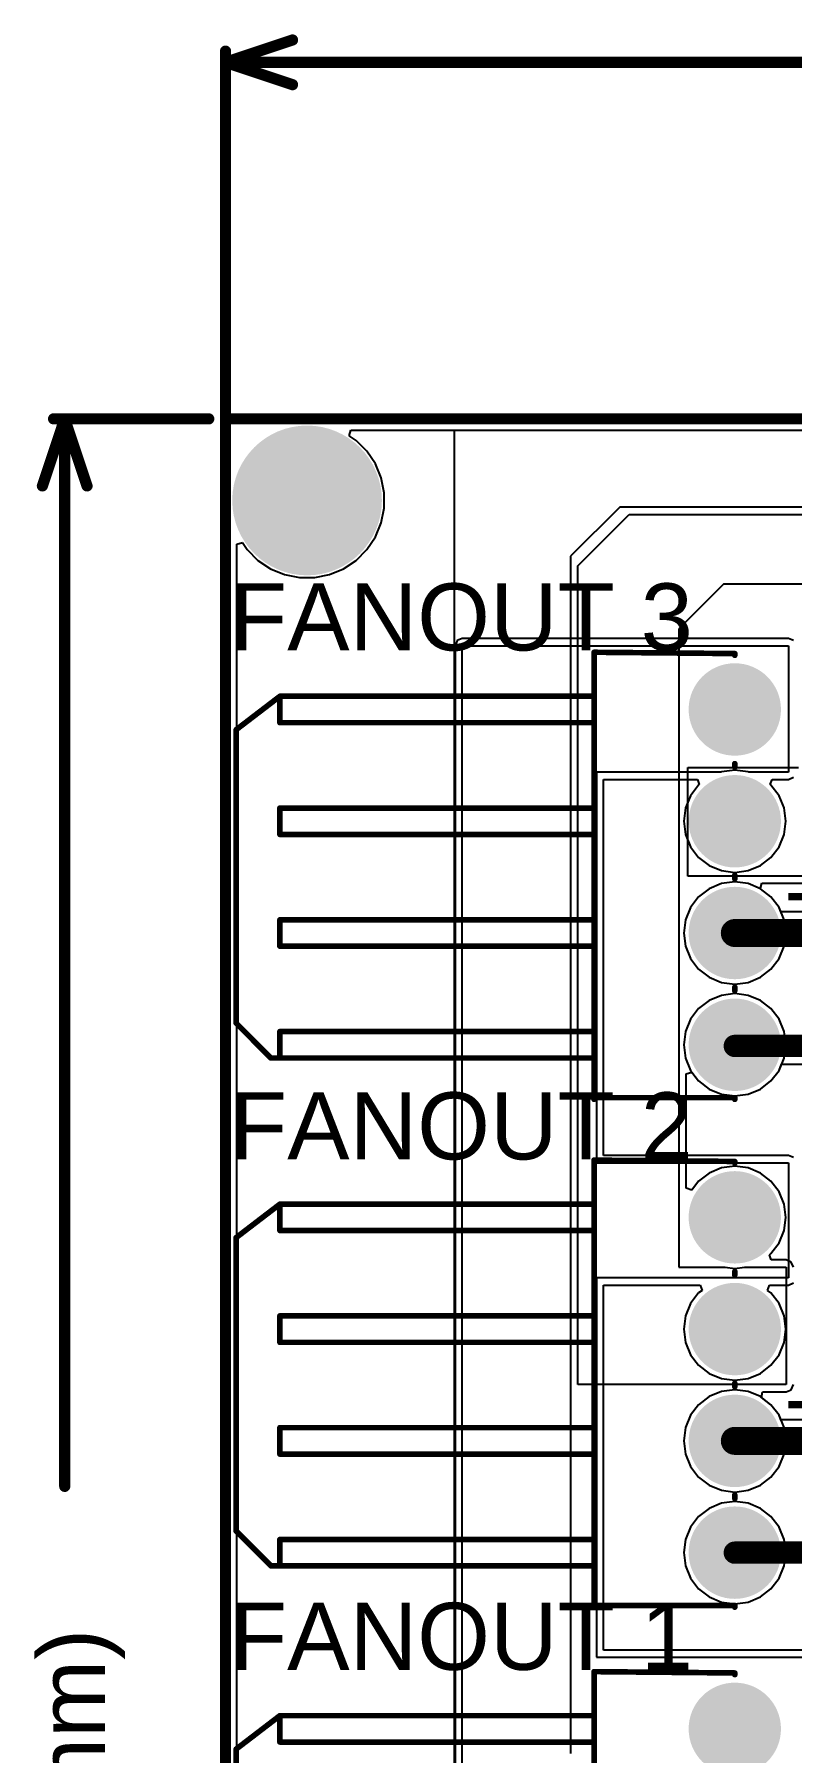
# Model space of a CAD drawing. Header units: millimetres. Extents: x -6.2 to 75.6, y -2 to 69.2.
# Drawn here: x -6.2 to 11.02, y 30.07 to 69.11 of the extents above; entities that cross this region are included whole.
import ezdxf

# ---------------------------------------------------------------- set-up
doc = ezdxf.new("R2010")
doc.units = ezdxf.units.MM
for name, color, linetype in [('BottomLayer', 5, 'Continuous'), ('BottomSolder', 6, 'Continuous'), ('Mechanical1', 6, 'Continuous'), ('Mechanical2', 216, 'Continuous'), ('MultiLayer', 9, 'Continuous'), ('PadHoleLayer', 156, 'Continuous'), ('TopLayer', 1, 'Continuous'), ('TopOverlay', 2, 'Continuous'), ('TopSolder', 216, 'Continuous')]:
    doc.layers.add(name, color=color, linetype=linetype)
doc.styles.add('Arial', font='', dxfattribs={"height": 0.2})
doc.styles.get('Arial').set_extended_font_data('Arial')

# ---------------------------------------------------------------- blocks, each defined once
blk = doc.blocks.new('HC_2510_4AW_31')
at = {"layer": 'BottomLayer'}
h = blk.add_hatch(color=5, dxfattribs=at)
edge = h.paths.add_edge_path()
edge.add_arc((-3.81, 0), 1, 90, 270)
edge.add_line((-3.81, -1), (-3.81, -1))
edge.add_arc((-3.81, 0), 1, 270, 450)
edge.add_line((-3.81, 1), (-3.81, 1))
h = blk.add_hatch(color=5, dxfattribs=at)
edge = h.paths.add_edge_path()
edge.add_arc((-1.27, 0), 1, 90, 270)
edge.add_line((-1.27, -1), (-1.27, -1))
edge.add_arc((-1.27, 0), 1, 270, 450)
edge.add_line((-1.27, 1), (-1.27, 1))
h = blk.add_hatch(color=5, dxfattribs=at)
edge = h.paths.add_edge_path()
edge.add_arc((1.27, 0), 1, 90, 270)
edge.add_line((1.27, -1), (1.27, -1))
edge.add_arc((1.27, 0), 1, 270, 450)
edge.add_line((1.27, 1), (1.27, 1))
h = blk.add_hatch(color=5, dxfattribs=at)
edge = h.paths.add_edge_path()
edge.add_arc((3.81, 0), 1, 90, 270)
edge.add_line((3.81, -1), (3.81, -1))
edge.add_arc((3.81, 0), 1, 270, 450)
edge.add_line((3.81, 1), (3.81, 1))
at = {"layer": 'BottomSolder'}
h = blk.add_hatch(color=6, dxfattribs=at)
edge = h.paths.add_edge_path()
edge.add_arc((-3.81, 0), 1.05, 90, 270)
edge.add_line((-3.81, -1.05), (-3.81, -1.05))
edge.add_arc((-3.81, 0), 1.05, 270, 450)
edge.add_line((-3.81, 1.05), (-3.81, 1.05))
h = blk.add_hatch(color=6, dxfattribs=at)
edge = h.paths.add_edge_path()
edge.add_arc((-1.27, 0), 1.05, 90, 270)
edge.add_line((-1.27, -1.05), (-1.27, -1.05))
edge.add_arc((-1.27, 0), 1.05, 270, 450)
edge.add_line((-1.27, 1.05), (-1.27, 1.05))
h = blk.add_hatch(color=6, dxfattribs=at)
edge = h.paths.add_edge_path()
edge.add_arc((1.27, 0), 1.05, 90, 270)
edge.add_line((1.27, -1.05), (1.27, -1.05))
edge.add_arc((1.27, 0), 1.05, 270, 450)
edge.add_line((1.27, 1.05), (1.27, 1.05))
h = blk.add_hatch(color=6, dxfattribs=at)
edge = h.paths.add_edge_path()
edge.add_arc((3.81, 0), 1.05, 90, 270)
edge.add_line((3.81, -1.05), (3.81, -1.05))
edge.add_arc((3.81, 0), 1.05, 270, 450)
edge.add_line((3.81, 1.05), (3.81, 1.05))
at = {"layer": 'MultiLayer'}
h = blk.add_hatch(color=9, dxfattribs=at)
edge = h.paths.add_edge_path()
edge.add_arc((-3.81, 0), 1, 90, 270)
edge.add_line((-3.81, -1), (-3.81, -1))
edge.add_arc((-3.81, 0), 1, 270, 450)
edge.add_line((-3.81, 1), (-3.81, 1))
h = blk.add_hatch(color=9, dxfattribs=at)
edge = h.paths.add_edge_path()
edge.add_arc((-1.27, 0), 1, 90, 270)
edge.add_line((-1.27, -1), (-1.27, -1))
edge.add_arc((-1.27, 0), 1, 270, 450)
edge.add_line((-1.27, 1), (-1.27, 1))
h = blk.add_hatch(color=9, dxfattribs=at)
edge = h.paths.add_edge_path()
edge.add_arc((1.27, 0), 1, 90, 270)
edge.add_line((1.27, -1), (1.27, -1))
edge.add_arc((1.27, 0), 1, 270, 450)
edge.add_line((1.27, 1), (1.27, 1))
h = blk.add_hatch(color=9, dxfattribs=at)
edge = h.paths.add_edge_path()
edge.add_arc((3.81, 0), 1, 90, 270)
edge.add_line((3.81, -1), (3.81, -1))
edge.add_arc((3.81, 0), 1, 270, 450)
edge.add_line((3.81, 1), (3.81, 1))
at = {"layer": 'PadHoleLayer'}
h = blk.add_hatch(color=156, dxfattribs=at)
edge = h.paths.add_edge_path()
edge.add_arc((-3.81, 0), 0.6, 0, 360)
h = blk.add_hatch(color=156, dxfattribs=at)
edge = h.paths.add_edge_path()
edge.add_arc((-1.27, 0), 0.6, 0, 360)
h = blk.add_hatch(color=156, dxfattribs=at)
edge = h.paths.add_edge_path()
edge.add_arc((1.27, 0), 0.6, 0, 360)
h = blk.add_hatch(color=156, dxfattribs=at)
edge = h.paths.add_edge_path()
edge.add_arc((3.81, 0), 0.6, 0, 360)
at = {"layer": 'TopLayer'}
h = blk.add_hatch(color=1, dxfattribs=at)
edge = h.paths.add_edge_path()
edge.add_arc((-3.81, 0), 1, 90, 270)
edge.add_line((-3.81, -1), (-3.81, -1))
edge.add_arc((-3.81, 0), 1, 270, 450)
edge.add_line((-3.81, 1), (-3.81, 1))
h = blk.add_hatch(color=1, dxfattribs=at)
edge = h.paths.add_edge_path()
edge.add_arc((-1.27, 0), 1, 90, 270)
edge.add_line((-1.27, -1), (-1.27, -1))
edge.add_arc((-1.27, 0), 1, 270, 450)
edge.add_line((-1.27, 1), (-1.27, 1))
h = blk.add_hatch(color=1, dxfattribs=at)
edge = h.paths.add_edge_path()
edge.add_arc((1.27, 0), 1, 90, 270)
edge.add_line((1.27, -1), (1.27, -1))
edge.add_arc((1.27, 0), 1, 270, 450)
edge.add_line((1.27, 1), (1.27, 1))
h = blk.add_hatch(color=1, dxfattribs=at)
edge = h.paths.add_edge_path()
edge.add_arc((3.81, 0), 1, 90, 270)
edge.add_line((3.81, -1), (3.81, -1))
edge.add_arc((3.81, 0), 1, 270, 450)
edge.add_line((3.81, 1), (3.81, 1))
at = {"layer": 'TopSolder'}
h = blk.add_hatch(color=216, dxfattribs=at)
edge = h.paths.add_edge_path()
edge.add_arc((-3.81, 0), 1.05, 90, 270)
edge.add_line((-3.81, -1.05), (-3.81, -1.05))
edge.add_arc((-3.81, 0), 1.05, 270, 450)
edge.add_line((-3.81, 1.05), (-3.81, 1.05))
h = blk.add_hatch(color=216, dxfattribs=at)
edge = h.paths.add_edge_path()
edge.add_arc((-1.27, 0), 1.05, 90, 270)
edge.add_line((-1.27, -1.05), (-1.27, -1.05))
edge.add_arc((-1.27, 0), 1.05, 270, 450)
edge.add_line((-1.27, 1.05), (-1.27, 1.05))
h = blk.add_hatch(color=216, dxfattribs=at)
edge = h.paths.add_edge_path()
edge.add_arc((1.27, 0), 1.05, 90, 270)
edge.add_line((1.27, -1.05), (1.27, -1.05))
edge.add_arc((1.27, 0), 1.05, 270, 450)
edge.add_line((1.27, 1.05), (1.27, 1.05))
h = blk.add_hatch(color=216, dxfattribs=at)
edge = h.paths.add_edge_path()
edge.add_arc((3.81, 0), 1.05, 90, 270)
edge.add_line((3.81, -1.05), (3.81, -1.05))
edge.add_arc((3.81, 0), 1.05, 270, 450)
edge.add_line((3.81, 1.05), (3.81, 1.05))
at = {"layer": 'TopOverlay', "const_width": 0.127}
for points in [[(-5.11, -3.2), (-5.08, 0)], [(-5.041, 0), (-5.08, 0)], [(-2.501, 0), (-2.579, 0)], [(0.039, 0), (-0.039, 0)], [(2.579, 0), (2.501, 0)], [(5.011, -3.2), (5.011, 0)], [(5.05, 0), (5.011, 0)], [(-5.11, -3.2), (5.05, -3.2)], [(-4.11, -10.346), (-4.11, -3.2)], [(-3.51, -10.346), (-3.51, -3.2)], [(-1.57, -10.346), (-1.57, -3.2)], [(-0.97, -10.346), (-0.97, -3.2)], [(0.97, -10.346), (0.97, -3.2)], [(1.57, -10.346), (1.57, -3.2)], [(3.51, -10.346), (3.51, -3.2)], [(4.11, -10.346), (4.11, -3.2)], [(-3.35, -11.34), (-4.11, -10.346)], [(-3.51, -10.346), (-4.11, -10.346)], [(-0.97, -10.346), (-1.57, -10.346)], [(1.57, -10.346), (0.97, -10.346)], [(3.32, -11.34), (4.11, -10.55)], [(4.11, -10.346), (3.51, -10.346)], [(4.11, -10.55), (4.11, -10.346)], [(-3.28, -11.34), (-3.35, -11.34)], [(3.32, -11.34), (-3.28, -11.34)]]:
    blk.add_lwpolyline(points, dxfattribs=at)
at = {"layer": 'TopOverlay', "const_width": 0.0635}
for points in [[(-5.112, 0, 1), (-5.048, 0, 1)], [(-5.112, 0, 1), (-5.048, 0, 1)], [(-5.073, 0, 1), (-5.009, 0, 1)], [(-2.611, 0, 1), (-2.547, 0, 1)], [(-2.533, 0, 1), (-2.469, 0, 1)], [(-0.071, 0, 1), (-0.007, 0, 1)], [(0.007, 0, 1), (0.071, 0, 1)], [(2.469, 0, 1), (2.533, 0, 1)], [(2.547, 0, 1), (2.611, 0, 1)], [(4.979, 0, 1), (5.043, 0, 1)], [(4.979, 0, 1), (5.043, 0, 1)], [(5.018, 0, 1), (5.082, 0, 1)], [(-5.142, -3.2, 1), (-5.078, -3.2, 1)], [(-5.142, -3.2, 1), (-5.078, -3.2, 1)], [(-4.142, -3.2, 1), (-4.078, -3.2, 1)], [(-3.542, -3.2, 1), (-3.478, -3.2, 1)], [(-1.602, -3.2, 1), (-1.538, -3.2, 1)], [(-1.002, -3.2, 1), (-0.938, -3.2, 1)], [(0.938, -3.2, 1), (1.002, -3.2, 1)], [(1.538, -3.2, 1), (1.602, -3.2, 1)], [(3.478, -3.2, 1), (3.542, -3.2, 1)], [(4.078, -3.2, 1), (4.142, -3.2, 1)], [(4.979, -3.2, 1), (5.043, -3.2, 1)], [(5.018, -3.2, 1), (5.082, -3.2, 1)], [(-4.142, -10.346, 1), (-4.078, -10.346, 1)], [(-4.142, -10.346, 1), (-4.078, -10.346, 1)], [(-4.142, -10.346, 1), (-4.078, -10.346, 1)], [(-3.542, -10.346, 1), (-3.478, -10.346, 1)], [(-3.542, -10.346, 1), (-3.478, -10.346, 1)], [(-1.602, -10.346, 1), (-1.538, -10.346, 1)], [(-1.602, -10.346, 1), (-1.538, -10.346, 1)], [(-1.002, -10.346, 1), (-0.938, -10.346, 1)], [(-1.002, -10.346, 1), (-0.938, -10.346, 1)], [(0.938, -10.346, 1), (1.002, -10.346, 1)], [(0.938, -10.346, 1), (1.002, -10.346, 1)], [(1.538, -10.346, 1), (1.602, -10.346, 1)], [(1.538, -10.346, 1), (1.602, -10.346, 1)], [(3.478, -10.346, 1), (3.542, -10.346, 1)], [(3.478, -10.346, 1), (3.542, -10.346, 1)], [(4.078, -10.346, 1), (4.142, -10.346, 1)], [(4.078, -10.346, 1), (4.142, -10.346, 1)], [(4.078, -10.346, 1), (4.142, -10.346, 1)], [(4.078, -10.55, 1), (4.142, -10.55, 1)], [(4.078, -10.55, 1), (4.142, -10.55, 1)], [(-3.382, -11.34, 1), (-3.318, -11.34, 1)], [(-3.382, -11.34, 1), (-3.318, -11.34, 1)], [(-3.312, -11.34, 1), (-3.248, -11.34, 1)], [(-3.312, -11.34, 1), (-3.248, -11.34, 1)], [(3.288, -11.34, 1), (3.352, -11.34, 1)], [(3.288, -11.34, 1), (3.352, -11.34, 1)]]:
    blk.add_lwpolyline(points, format="xyb", close=True, dxfattribs=at)
blk = doc.blocks.new('HC_2510_4AW_62')
at = {"layer": 'BottomLayer'}
h = blk.add_hatch(color=5, dxfattribs=at)
edge = h.paths.add_edge_path()
edge.add_arc((-3.81, 0), 1, 90, 270)
edge.add_line((-3.81, -1), (-3.81, -1))
edge.add_arc((-3.81, 0), 1, 270, 450)
edge.add_line((-3.81, 1), (-3.81, 1))
h = blk.add_hatch(color=5, dxfattribs=at)
edge = h.paths.add_edge_path()
edge.add_arc((-1.27, 0), 1, 90, 270)
edge.add_line((-1.27, -1), (-1.27, -1))
edge.add_arc((-1.27, 0), 1, 270, 450)
edge.add_line((-1.27, 1), (-1.27, 1))
h = blk.add_hatch(color=5, dxfattribs=at)
edge = h.paths.add_edge_path()
edge.add_arc((1.27, 0), 1, 90, 270)
edge.add_line((1.27, -1), (1.27, -1))
edge.add_arc((1.27, 0), 1, 270, 450)
edge.add_line((1.27, 1), (1.27, 1))
h = blk.add_hatch(color=5, dxfattribs=at)
edge = h.paths.add_edge_path()
edge.add_arc((3.81, 0), 1, 90, 270)
edge.add_line((3.81, -1), (3.81, -1))
edge.add_arc((3.81, 0), 1, 270, 450)
edge.add_line((3.81, 1), (3.81, 1))
at = {"layer": 'BottomSolder'}
h = blk.add_hatch(color=6, dxfattribs=at)
edge = h.paths.add_edge_path()
edge.add_arc((-3.81, 0), 1.05, 90, 270)
edge.add_line((-3.81, -1.05), (-3.81, -1.05))
edge.add_arc((-3.81, 0), 1.05, 270, 450)
edge.add_line((-3.81, 1.05), (-3.81, 1.05))
h = blk.add_hatch(color=6, dxfattribs=at)
edge = h.paths.add_edge_path()
edge.add_arc((-1.27, 0), 1.05, 90, 270)
edge.add_line((-1.27, -1.05), (-1.27, -1.05))
edge.add_arc((-1.27, 0), 1.05, 270, 450)
edge.add_line((-1.27, 1.05), (-1.27, 1.05))
h = blk.add_hatch(color=6, dxfattribs=at)
edge = h.paths.add_edge_path()
edge.add_arc((1.27, 0), 1.05, 90, 270)
edge.add_line((1.27, -1.05), (1.27, -1.05))
edge.add_arc((1.27, 0), 1.05, 270, 450)
edge.add_line((1.27, 1.05), (1.27, 1.05))
h = blk.add_hatch(color=6, dxfattribs=at)
edge = h.paths.add_edge_path()
edge.add_arc((3.81, 0), 1.05, 90, 270)
edge.add_line((3.81, -1.05), (3.81, -1.05))
edge.add_arc((3.81, 0), 1.05, 270, 450)
edge.add_line((3.81, 1.05), (3.81, 1.05))
at = {"layer": 'MultiLayer'}
h = blk.add_hatch(color=9, dxfattribs=at)
edge = h.paths.add_edge_path()
edge.add_arc((-3.81, 0), 1, 90, 270)
edge.add_line((-3.81, -1), (-3.81, -1))
edge.add_arc((-3.81, 0), 1, 270, 450)
edge.add_line((-3.81, 1), (-3.81, 1))
h = blk.add_hatch(color=9, dxfattribs=at)
edge = h.paths.add_edge_path()
edge.add_arc((-1.27, 0), 1, 90, 270)
edge.add_line((-1.27, -1), (-1.27, -1))
edge.add_arc((-1.27, 0), 1, 270, 450)
edge.add_line((-1.27, 1), (-1.27, 1))
h = blk.add_hatch(color=9, dxfattribs=at)
edge = h.paths.add_edge_path()
edge.add_arc((1.27, 0), 1, 90, 270)
edge.add_line((1.27, -1), (1.27, -1))
edge.add_arc((1.27, 0), 1, 270, 450)
edge.add_line((1.27, 1), (1.27, 1))
h = blk.add_hatch(color=9, dxfattribs=at)
edge = h.paths.add_edge_path()
edge.add_arc((3.81, 0), 1, 90, 270)
edge.add_line((3.81, -1), (3.81, -1))
edge.add_arc((3.81, 0), 1, 270, 450)
edge.add_line((3.81, 1), (3.81, 1))
at = {"layer": 'PadHoleLayer'}
h = blk.add_hatch(color=156, dxfattribs=at)
edge = h.paths.add_edge_path()
edge.add_arc((-3.81, 0), 0.6, 0, 360)
h = blk.add_hatch(color=156, dxfattribs=at)
edge = h.paths.add_edge_path()
edge.add_arc((-1.27, 0), 0.6, 0, 360)
h = blk.add_hatch(color=156, dxfattribs=at)
edge = h.paths.add_edge_path()
edge.add_arc((1.27, 0), 0.6, 0, 360)
h = blk.add_hatch(color=156, dxfattribs=at)
edge = h.paths.add_edge_path()
edge.add_arc((3.81, 0), 0.6, 0, 360)
at = {"layer": 'TopLayer'}
h = blk.add_hatch(color=1, dxfattribs=at)
edge = h.paths.add_edge_path()
edge.add_arc((-3.81, 0), 1, 90, 270)
edge.add_line((-3.81, -1), (-3.81, -1))
edge.add_arc((-3.81, 0), 1, 270, 450)
edge.add_line((-3.81, 1), (-3.81, 1))
h = blk.add_hatch(color=1, dxfattribs=at)
edge = h.paths.add_edge_path()
edge.add_arc((-1.27, 0), 1, 90, 270)
edge.add_line((-1.27, -1), (-1.27, -1))
edge.add_arc((-1.27, 0), 1, 270, 450)
edge.add_line((-1.27, 1), (-1.27, 1))
h = blk.add_hatch(color=1, dxfattribs=at)
edge = h.paths.add_edge_path()
edge.add_arc((1.27, 0), 1, 90, 270)
edge.add_line((1.27, -1), (1.27, -1))
edge.add_arc((1.27, 0), 1, 270, 450)
edge.add_line((1.27, 1), (1.27, 1))
h = blk.add_hatch(color=1, dxfattribs=at)
edge = h.paths.add_edge_path()
edge.add_arc((3.81, 0), 1, 90, 270)
edge.add_line((3.81, -1), (3.81, -1))
edge.add_arc((3.81, 0), 1, 270, 450)
edge.add_line((3.81, 1), (3.81, 1))
at = {"layer": 'TopSolder'}
h = blk.add_hatch(color=216, dxfattribs=at)
edge = h.paths.add_edge_path()
edge.add_arc((-3.81, 0), 1.05, 90, 270)
edge.add_line((-3.81, -1.05), (-3.81, -1.05))
edge.add_arc((-3.81, 0), 1.05, 270, 450)
edge.add_line((-3.81, 1.05), (-3.81, 1.05))
h = blk.add_hatch(color=216, dxfattribs=at)
edge = h.paths.add_edge_path()
edge.add_arc((-1.27, 0), 1.05, 90, 270)
edge.add_line((-1.27, -1.05), (-1.27, -1.05))
edge.add_arc((-1.27, 0), 1.05, 270, 450)
edge.add_line((-1.27, 1.05), (-1.27, 1.05))
h = blk.add_hatch(color=216, dxfattribs=at)
edge = h.paths.add_edge_path()
edge.add_arc((1.27, 0), 1.05, 90, 270)
edge.add_line((1.27, -1.05), (1.27, -1.05))
edge.add_arc((1.27, 0), 1.05, 270, 450)
edge.add_line((1.27, 1.05), (1.27, 1.05))
h = blk.add_hatch(color=216, dxfattribs=at)
edge = h.paths.add_edge_path()
edge.add_arc((3.81, 0), 1.05, 90, 270)
edge.add_line((3.81, -1.05), (3.81, -1.05))
edge.add_arc((3.81, 0), 1.05, 270, 450)
edge.add_line((3.81, 1.05), (3.81, 1.05))
at = {"layer": 'TopOverlay', "const_width": 0.127}
for points in [[(-5.11, -3.2), (-5.08, 0)], [(-5.041, 0), (-5.08, 0)], [(-2.501, 0), (-2.579, 0)], [(0.039, 0), (-0.039, 0)], [(2.579, 0), (2.501, 0)], [(5.05, 0), (5.011, 0)], [(5.011, -3.2), (5.011, 0)], [(-5.11, -3.2), (5.05, -3.2)], [(-4.11, -10.346), (-4.11, -3.2)], [(-3.51, -10.346), (-3.51, -3.2)], [(-1.57, -10.346), (-1.57, -3.2)], [(-0.97, -10.346), (-0.97, -3.2)], [(0.97, -10.346), (0.97, -3.2)], [(1.57, -10.346), (1.57, -3.2)], [(3.51, -10.346), (3.51, -3.2)], [(4.11, -10.346), (4.11, -3.2)], [(-3.51, -10.346), (-4.11, -10.346)], [(-3.35, -11.34), (-4.11, -10.346)], [(-0.97, -10.346), (-1.57, -10.346)], [(1.57, -10.346), (0.97, -10.346)], [(3.32, -11.34), (4.11, -10.55)], [(4.11, -10.346), (3.51, -10.346)], [(4.11, -10.55), (4.11, -10.346)], [(-3.28, -11.34), (-3.35, -11.34)], [(3.32, -11.34), (-3.28, -11.34)]]:
    blk.add_lwpolyline(points, dxfattribs=at)
at = {"layer": 'TopOverlay', "const_width": 0.0635}
for points in [[(-5.112, 0, 1), (-5.048, 0, 1)], [(-5.112, 0, 1), (-5.048, 0, 1)], [(-5.073, 0, 1), (-5.009, 0, 1)], [(-2.611, 0, 1), (-2.547, 0, 1)], [(-2.533, 0, 1), (-2.469, 0, 1)], [(-0.071, 0, 1), (-0.007, 0, 1)], [(0.007, 0, 1), (0.071, 0, 1)], [(2.469, 0, 1), (2.533, 0, 1)], [(2.547, 0, 1), (2.611, 0, 1)], [(4.979, 0, 1), (5.043, 0, 1)], [(4.979, 0, 1), (5.043, 0, 1)], [(5.018, 0, 1), (5.082, 0, 1)], [(-5.142, -3.2, 1), (-5.078, -3.2, 1)], [(-5.142, -3.2, 1), (-5.078, -3.2, 1)], [(-4.142, -3.2, 1), (-4.078, -3.2, 1)], [(-3.542, -3.2, 1), (-3.478, -3.2, 1)], [(-1.602, -3.2, 1), (-1.538, -3.2, 1)], [(-1.002, -3.2, 1), (-0.938, -3.2, 1)], [(0.938, -3.2, 1), (1.002, -3.2, 1)], [(1.538, -3.2, 1), (1.602, -3.2, 1)], [(3.478, -3.2, 1), (3.542, -3.2, 1)], [(4.078, -3.2, 1), (4.142, -3.2, 1)], [(4.979, -3.2, 1), (5.043, -3.2, 1)], [(5.018, -3.2, 1), (5.082, -3.2, 1)], [(-4.142, -10.346, 1), (-4.078, -10.346, 1)], [(-4.142, -10.346, 1), (-4.078, -10.346, 1)], [(-4.142, -10.346, 1), (-4.078, -10.346, 1)], [(-3.542, -10.346, 1), (-3.478, -10.346, 1)], [(-3.542, -10.346, 1), (-3.478, -10.346, 1)], [(-1.602, -10.346, 1), (-1.538, -10.346, 1)], [(-1.602, -10.346, 1), (-1.538, -10.346, 1)], [(-1.002, -10.346, 1), (-0.938, -10.346, 1)], [(-1.002, -10.346, 1), (-0.938, -10.346, 1)], [(0.938, -10.346, 1), (1.002, -10.346, 1)], [(0.938, -10.346, 1), (1.002, -10.346, 1)], [(1.538, -10.346, 1), (1.602, -10.346, 1)], [(1.538, -10.346, 1), (1.602, -10.346, 1)], [(3.478, -10.346, 1), (3.542, -10.346, 1)], [(3.478, -10.346, 1), (3.542, -10.346, 1)], [(4.078, -10.346, 1), (4.142, -10.346, 1)], [(4.078, -10.346, 1), (4.142, -10.346, 1)], [(4.078, -10.346, 1), (4.142, -10.346, 1)], [(4.078, -10.55, 1), (4.142, -10.55, 1)], [(4.078, -10.55, 1), (4.142, -10.55, 1)], [(-3.382, -11.34, 1), (-3.318, -11.34, 1)], [(-3.382, -11.34, 1), (-3.318, -11.34, 1)], [(-3.312, -11.34, 1), (-3.248, -11.34, 1)], [(-3.312, -11.34, 1), (-3.248, -11.34, 1)], [(3.288, -11.34, 1), (3.352, -11.34, 1)], [(3.288, -11.34, 1), (3.352, -11.34, 1)]]:
    blk.add_lwpolyline(points, format="xyb", close=True, dxfattribs=at)
blk = doc.blocks.new('HC_2510_4AW_64')
at = {"layer": 'BottomLayer'}
h = blk.add_hatch(color=5, dxfattribs=at)
edge = h.paths.add_edge_path()
edge.add_arc((-3.81, 0), 1, 90, 270)
edge.add_line((-3.81, -1), (-3.81, -1))
edge.add_arc((-3.81, 0), 1, 270, 450)
edge.add_line((-3.81, 1), (-3.81, 1))
h = blk.add_hatch(color=5, dxfattribs=at)
edge = h.paths.add_edge_path()
edge.add_arc((-1.27, 0), 1, 90, 270)
edge.add_line((-1.27, -1), (-1.27, -1))
edge.add_arc((-1.27, 0), 1, 270, 450)
edge.add_line((-1.27, 1), (-1.27, 1))
h = blk.add_hatch(color=5, dxfattribs=at)
edge = h.paths.add_edge_path()
edge.add_arc((1.27, 0), 1, 90, 270)
edge.add_line((1.27, -1), (1.27, -1))
edge.add_arc((1.27, 0), 1, 270, 450)
edge.add_line((1.27, 1), (1.27, 1))
h = blk.add_hatch(color=5, dxfattribs=at)
edge = h.paths.add_edge_path()
edge.add_arc((3.81, 0), 1, 90, 270)
edge.add_line((3.81, -1), (3.81, -1))
edge.add_arc((3.81, 0), 1, 270, 450)
edge.add_line((3.81, 1), (3.81, 1))
at = {"layer": 'BottomSolder'}
h = blk.add_hatch(color=6, dxfattribs=at)
edge = h.paths.add_edge_path()
edge.add_arc((-3.81, 0), 1.05, 90, 270)
edge.add_line((-3.81, -1.05), (-3.81, -1.05))
edge.add_arc((-3.81, 0), 1.05, 270, 450)
edge.add_line((-3.81, 1.05), (-3.81, 1.05))
h = blk.add_hatch(color=6, dxfattribs=at)
edge = h.paths.add_edge_path()
edge.add_arc((-1.27, 0), 1.05, 90, 270)
edge.add_line((-1.27, -1.05), (-1.27, -1.05))
edge.add_arc((-1.27, 0), 1.05, 270, 450)
edge.add_line((-1.27, 1.05), (-1.27, 1.05))
h = blk.add_hatch(color=6, dxfattribs=at)
edge = h.paths.add_edge_path()
edge.add_arc((1.27, 0), 1.05, 90, 270)
edge.add_line((1.27, -1.05), (1.27, -1.05))
edge.add_arc((1.27, 0), 1.05, 270, 450)
edge.add_line((1.27, 1.05), (1.27, 1.05))
h = blk.add_hatch(color=6, dxfattribs=at)
edge = h.paths.add_edge_path()
edge.add_arc((3.81, 0), 1.05, 90, 270)
edge.add_line((3.81, -1.05), (3.81, -1.05))
edge.add_arc((3.81, 0), 1.05, 270, 450)
edge.add_line((3.81, 1.05), (3.81, 1.05))
at = {"layer": 'MultiLayer'}
h = blk.add_hatch(color=9, dxfattribs=at)
edge = h.paths.add_edge_path()
edge.add_arc((-3.81, 0), 1, 90, 270)
edge.add_line((-3.81, -1), (-3.81, -1))
edge.add_arc((-3.81, 0), 1, 270, 450)
edge.add_line((-3.81, 1), (-3.81, 1))
h = blk.add_hatch(color=9, dxfattribs=at)
edge = h.paths.add_edge_path()
edge.add_arc((-1.27, 0), 1, 90, 270)
edge.add_line((-1.27, -1), (-1.27, -1))
edge.add_arc((-1.27, 0), 1, 270, 450)
edge.add_line((-1.27, 1), (-1.27, 1))
h = blk.add_hatch(color=9, dxfattribs=at)
edge = h.paths.add_edge_path()
edge.add_arc((1.27, 0), 1, 90, 270)
edge.add_line((1.27, -1), (1.27, -1))
edge.add_arc((1.27, 0), 1, 270, 450)
edge.add_line((1.27, 1), (1.27, 1))
h = blk.add_hatch(color=9, dxfattribs=at)
edge = h.paths.add_edge_path()
edge.add_arc((3.81, 0), 1, 90, 270)
edge.add_line((3.81, -1), (3.81, -1))
edge.add_arc((3.81, 0), 1, 270, 450)
edge.add_line((3.81, 1), (3.81, 1))
at = {"layer": 'PadHoleLayer'}
h = blk.add_hatch(color=156, dxfattribs=at)
edge = h.paths.add_edge_path()
edge.add_arc((-3.81, 0), 0.6, 0, 360)
h = blk.add_hatch(color=156, dxfattribs=at)
edge = h.paths.add_edge_path()
edge.add_arc((-1.27, 0), 0.6, 0, 360)
h = blk.add_hatch(color=156, dxfattribs=at)
edge = h.paths.add_edge_path()
edge.add_arc((1.27, 0), 0.6, 0, 360)
h = blk.add_hatch(color=156, dxfattribs=at)
edge = h.paths.add_edge_path()
edge.add_arc((3.81, 0), 0.6, 0, 360)
at = {"layer": 'TopLayer'}
h = blk.add_hatch(color=1, dxfattribs=at)
edge = h.paths.add_edge_path()
edge.add_arc((-3.81, 0), 1, 90, 270)
edge.add_line((-3.81, -1), (-3.81, -1))
edge.add_arc((-3.81, 0), 1, 270, 450)
edge.add_line((-3.81, 1), (-3.81, 1))
h = blk.add_hatch(color=1, dxfattribs=at)
edge = h.paths.add_edge_path()
edge.add_arc((-1.27, 0), 1, 90, 270)
edge.add_line((-1.27, -1), (-1.27, -1))
edge.add_arc((-1.27, 0), 1, 270, 450)
edge.add_line((-1.27, 1), (-1.27, 1))
h = blk.add_hatch(color=1, dxfattribs=at)
edge = h.paths.add_edge_path()
edge.add_arc((1.27, 0), 1, 90, 270)
edge.add_line((1.27, -1), (1.27, -1))
edge.add_arc((1.27, 0), 1, 270, 450)
edge.add_line((1.27, 1), (1.27, 1))
h = blk.add_hatch(color=1, dxfattribs=at)
edge = h.paths.add_edge_path()
edge.add_arc((3.81, 0), 1, 90, 270)
edge.add_line((3.81, -1), (3.81, -1))
edge.add_arc((3.81, 0), 1, 270, 450)
edge.add_line((3.81, 1), (3.81, 1))
at = {"layer": 'TopSolder'}
h = blk.add_hatch(color=216, dxfattribs=at)
edge = h.paths.add_edge_path()
edge.add_arc((-3.81, 0), 1.05, 90, 270)
edge.add_line((-3.81, -1.05), (-3.81, -1.05))
edge.add_arc((-3.81, 0), 1.05, 270, 450)
edge.add_line((-3.81, 1.05), (-3.81, 1.05))
h = blk.add_hatch(color=216, dxfattribs=at)
edge = h.paths.add_edge_path()
edge.add_arc((-1.27, 0), 1.05, 90, 270)
edge.add_line((-1.27, -1.05), (-1.27, -1.05))
edge.add_arc((-1.27, 0), 1.05, 270, 450)
edge.add_line((-1.27, 1.05), (-1.27, 1.05))
h = blk.add_hatch(color=216, dxfattribs=at)
edge = h.paths.add_edge_path()
edge.add_arc((1.27, 0), 1.05, 90, 270)
edge.add_line((1.27, -1.05), (1.27, -1.05))
edge.add_arc((1.27, 0), 1.05, 270, 450)
edge.add_line((1.27, 1.05), (1.27, 1.05))
h = blk.add_hatch(color=216, dxfattribs=at)
edge = h.paths.add_edge_path()
edge.add_arc((3.81, 0), 1.05, 90, 270)
edge.add_line((3.81, -1.05), (3.81, -1.05))
edge.add_arc((3.81, 0), 1.05, 270, 450)
edge.add_line((3.81, 1.05), (3.81, 1.05))
at = {"layer": 'TopOverlay', "const_width": 0.127}
for points in [[(-5.11, -3.2), (-5.08, 0)], [(-5.041, 0), (-5.08, 0)], [(-2.501, 0), (-2.579, 0)], [(0.039, 0), (-0.039, 0)], [(2.579, 0), (2.501, 0)], [(5.011, -3.2), (5.011, 0)], [(5.05, 0), (5.011, 0)], [(-5.11, -3.2), (5.05, -3.2)], [(-4.11, -10.346), (-4.11, -3.2)], [(-3.51, -10.346), (-3.51, -3.2)], [(-1.57, -10.346), (-1.57, -3.2)], [(-0.97, -10.346), (-0.97, -3.2)], [(0.97, -10.346), (0.97, -3.2)], [(1.57, -10.346), (1.57, -3.2)], [(3.51, -10.346), (3.51, -3.2)], [(4.11, -10.346), (4.11, -3.2)], [(-3.35, -11.34), (-4.11, -10.346)], [(-3.51, -10.346), (-4.11, -10.346)], [(-0.97, -10.346), (-1.57, -10.346)], [(1.57, -10.346), (0.97, -10.346)], [(3.32, -11.34), (4.11, -10.55)], [(4.11, -10.346), (3.51, -10.346)], [(4.11, -10.55), (4.11, -10.346)], [(-3.28, -11.34), (-3.35, -11.34)], [(3.32, -11.34), (-3.28, -11.34)]]:
    blk.add_lwpolyline(points, dxfattribs=at)
at = {"layer": 'TopOverlay', "const_width": 0.0635}
for points in [[(-5.112, 0, 1), (-5.048, 0, 1)], [(-5.112, 0, 1), (-5.048, 0, 1)], [(-5.073, 0, 1), (-5.009, 0, 1)], [(-2.611, 0, 1), (-2.547, 0, 1)], [(-2.533, 0, 1), (-2.469, 0, 1)], [(-0.071, 0, 1), (-0.007, 0, 1)], [(0.007, 0, 1), (0.071, 0, 1)], [(2.469, 0, 1), (2.533, 0, 1)], [(2.547, 0, 1), (2.611, 0, 1)], [(4.979, 0, 1), (5.043, 0, 1)], [(4.979, 0, 1), (5.043, 0, 1)], [(5.018, 0, 1), (5.082, 0, 1)], [(-5.142, -3.2, 1), (-5.078, -3.2, 1)], [(-5.142, -3.2, 1), (-5.078, -3.2, 1)], [(-4.142, -3.2, 1), (-4.078, -3.2, 1)], [(-3.542, -3.2, 1), (-3.478, -3.2, 1)], [(-1.602, -3.2, 1), (-1.538, -3.2, 1)], [(-1.002, -3.2, 1), (-0.938, -3.2, 1)], [(0.938, -3.2, 1), (1.002, -3.2, 1)], [(1.538, -3.2, 1), (1.602, -3.2, 1)], [(3.478, -3.2, 1), (3.542, -3.2, 1)], [(4.078, -3.2, 1), (4.142, -3.2, 1)], [(4.979, -3.2, 1), (5.043, -3.2, 1)], [(5.018, -3.2, 1), (5.082, -3.2, 1)], [(-4.142, -10.346, 1), (-4.078, -10.346, 1)], [(-4.142, -10.346, 1), (-4.078, -10.346, 1)], [(-4.142, -10.346, 1), (-4.078, -10.346, 1)], [(-3.542, -10.346, 1), (-3.478, -10.346, 1)], [(-3.542, -10.346, 1), (-3.478, -10.346, 1)], [(-1.602, -10.346, 1), (-1.538, -10.346, 1)], [(-1.602, -10.346, 1), (-1.538, -10.346, 1)], [(-1.002, -10.346, 1), (-0.938, -10.346, 1)], [(-1.002, -10.346, 1), (-0.938, -10.346, 1)], [(0.938, -10.346, 1), (1.002, -10.346, 1)], [(0.938, -10.346, 1), (1.002, -10.346, 1)], [(1.538, -10.346, 1), (1.602, -10.346, 1)], [(1.538, -10.346, 1), (1.602, -10.346, 1)], [(3.478, -10.346, 1), (3.542, -10.346, 1)], [(3.478, -10.346, 1), (3.542, -10.346, 1)], [(4.078, -10.346, 1), (4.142, -10.346, 1)], [(4.078, -10.346, 1), (4.142, -10.346, 1)], [(4.078, -10.346, 1), (4.142, -10.346, 1)], [(4.078, -10.55, 1), (4.142, -10.55, 1)], [(4.078, -10.55, 1), (4.142, -10.55, 1)], [(-3.382, -11.34, 1), (-3.318, -11.34, 1)], [(-3.382, -11.34, 1), (-3.318, -11.34, 1)], [(-3.312, -11.34, 1), (-3.248, -11.34, 1)], [(-3.312, -11.34, 1), (-3.248, -11.34, 1)], [(3.288, -11.34, 1), (3.352, -11.34, 1)], [(3.288, -11.34, 1), (3.352, -11.34, 1)]]:
    blk.add_lwpolyline(points, format="xyb", close=True, dxfattribs=at)

msp = doc.modelspace()

# ---------------------------------------------------------------- hatches: boundary and pattern name
at = {"layer": 'BottomLayer'}
h = msp.add_hatch(color=5, dxfattribs=at)
edge = h.paths.add_edge_path()
edge.add_arc((0, 58.522), 1.6, 0, 360)
at = {"layer": 'BottomSolder'}
h = msp.add_hatch(color=6, dxfattribs=at)
edge = h.paths.add_edge_path()
edge.add_arc((0, 58.522), 1.702, 0, 360)
at = {"layer": 'MultiLayer'}
h = msp.add_hatch(color=9, dxfattribs=at)
edge = h.paths.add_edge_path()
edge.add_arc((0, 58.522), 1.6, 0, 360)
at = {"layer": 'PadHoleLayer'}
h = msp.add_hatch(color=156, dxfattribs=at)
edge = h.paths.add_edge_path()
edge.add_arc((0, 58.522), 1.1, 0, 360)
at = {"layer": 'TopLayer'}
h = msp.add_hatch(color=1, dxfattribs=at)
edge = h.paths.add_edge_path()
edge.add_arc((0, 58.522), 1.6, 0, 360)
at = {"layer": 'TopSolder'}
h = msp.add_hatch(color=216, dxfattribs=at)
edge = h.paths.add_edge_path()
edge.add_arc((0, 58.522), 1.702, 0, 360)

# ---------------------------------------------------------------- linework, layer by layer
at = {"layer": 'BottomLayer'}
for p, q in [((0.957, 59.99), (0.995, 60.117)), ((1.117, 59.883), (0.957, 59.99)), ((0.995, 60.117), (72.639, 60.117)), ((1.361, 59.639), (1.117, 59.883)), ((1.553, 59.352), (1.361, 59.639)), ((1.685, 59.033), (1.553, 59.352)), ((1.752, 58.694), (1.685, 59.033)), ((1.752, 58.349), (1.752, 58.694)), ((1.685, 58.01), (1.752, 58.349)), ((1.553, 57.692), (1.685, 58.01)), ((-1.595, 57.526), (-1.468, 57.565)), ((-1.595, 21.044), (-1.595, 57.526)), ((-1.468, 57.565), (-1.361, 57.405)), ((-1.361, 57.405), (-1.117, 57.16)), ((1.117, 57.16), (1.361, 57.405)), ((1.361, 57.405), (1.553, 57.692)), ((-1.117, 57.16), (-0.83, 56.969)), ((0.83, 56.969), (1.117, 57.16)), ((-0.83, 56.969), (-0.511, 56.837)), ((-0.511, 56.837), (-0.173, 56.769)), ((-0.173, 56.769), (0.173, 56.769)), ((0.173, 56.769), (0.511, 56.837)), ((0.511, 56.837), (0.83, 56.969)), ((3.414, 55.336), (3.366, 55.22)), ((3.366, 55.22), (3.366, 29.273)), ((3.531, 55.385), (3.414, 55.336)), ((10.947, 55.385), (3.531, 55.385)), ((3.531, 29.273), (3.531, 55.22)), ((3.531, 55.22), (10.947, 55.22)), ((11.064, 55.336), (10.947, 55.385)), ((10.947, 55.22), (10.947, 52.349)), ((9.415, 52.349), (6.579, 52.349)), ((6.579, 52.349), (6.579, 43.472)), ((9.427, 52.355), (9.415, 52.349)), ((9.728, 52.394), (9.427, 52.355)), ((10.029, 52.355), (9.728, 52.394)), ((10.041, 52.349), (10.029, 52.355)), ((10.947, 52.349), (10.041, 52.349)), ((6.744, 43.637), (6.744, 52.184)), ((6.744, 52.184), (8.879, 52.184)), ((8.906, 52.054), (8.722, 51.813)), ((8.879, 52.184), (8.92, 52.064)), ((8.92, 52.064), (8.906, 52.054)), ((10.536, 52.064), (10.577, 52.184)), ((10.55, 52.054), (10.536, 52.064)), ((10.735, 51.813), (10.55, 52.054)), ((10.577, 52.184), (10.947, 52.184)), ((10.947, 52.184), (11.064, 52.233)), ((8.722, 51.813), (8.605, 51.533)), ((10.851, 51.533), (10.735, 51.813)), ((8.605, 51.533), (8.566, 51.232)), ((8.566, 51.232), (8.605, 50.931)), ((10.891, 51.232), (10.851, 51.533)), ((10.851, 50.931), (10.891, 51.232)), ((8.605, 50.931), (8.722, 50.651)), ((10.735, 50.651), (10.851, 50.931)), ((8.722, 50.651), (8.906, 50.41)), ((8.906, 50.41), (9.147, 50.225)), ((10.309, 50.225), (10.55, 50.41)), ((10.55, 50.41), (10.735, 50.651)), ((9.147, 50.225), (9.427, 50.109)), ((9.427, 50.109), (9.728, 50.069)), ((9.728, 50.069), (10.029, 50.109)), ((10.029, 50.109), (10.309, 50.225)), ((9.147, 49.698), (8.906, 49.514)), ((9.427, 49.815), (9.147, 49.698)), ((9.728, 49.854), (9.427, 49.815)), ((10.029, 49.815), (9.728, 49.854)), ((10.309, 49.698), (10.029, 49.815)), ((10.55, 49.514), (10.309, 49.698)), ((8.722, 49.273), (8.605, 48.993)), ((8.906, 49.514), (8.722, 49.273)), ((10.735, 49.273), (10.55, 49.514)), ((10.851, 48.993), (10.735, 49.273)), ((8.605, 48.993), (8.566, 48.692)), ((10.891, 48.692), (10.851, 48.993)), ((8.566, 48.692), (8.605, 48.391)), ((10.851, 48.391), (10.891, 48.692)), ((8.605, 48.391), (8.722, 48.111)), ((8.722, 48.111), (8.906, 47.87)), ((10.55, 47.87), (10.735, 48.111)), ((10.735, 48.111), (10.851, 48.391)), ((8.906, 47.87), (9.147, 47.685)), ((9.147, 47.685), (9.427, 47.569)), ((10.029, 47.569), (10.309, 47.685)), ((10.309, 47.685), (10.55, 47.87)), ((9.427, 47.275), (9.147, 47.158)), ((9.427, 47.569), (9.728, 47.529)), ((9.728, 47.314), (9.427, 47.275)), ((9.728, 47.529), (10.029, 47.569)), ((10.029, 47.275), (9.728, 47.314)), ((10.309, 47.158), (10.029, 47.275)), ((8.906, 46.974), (8.722, 46.733)), ((9.147, 47.158), (8.906, 46.974)), ((10.55, 46.974), (10.309, 47.158)), ((10.735, 46.733), (10.55, 46.974)), ((8.722, 46.733), (8.605, 46.453)), ((10.851, 46.453), (10.735, 46.733)), ((8.605, 46.453), (8.566, 46.152)), ((8.566, 46.152), (8.605, 45.851)), ((10.891, 46.152), (10.851, 46.453)), ((10.851, 45.851), (10.891, 46.152)), ((8.605, 45.851), (8.722, 45.571)), ((10.735, 45.571), (10.851, 45.851)), ((8.722, 45.571), (8.906, 45.33)), ((8.906, 45.33), (9.147, 45.145)), ((10.309, 45.145), (10.55, 45.33)), ((10.55, 45.33), (10.735, 45.571)), ((9.147, 45.145), (9.427, 45.029)), ((9.427, 45.029), (9.728, 44.989)), ((9.728, 44.989), (10.029, 45.029)), ((10.029, 45.029), (10.309, 45.145)), ((6.579, 43.472), (10.947, 43.472)), ((10.947, 43.637), (6.744, 43.637)), ((11.064, 43.589), (10.947, 43.637)), ((10.947, 43.472), (10.947, 40.856)), ((10.947, 40.856), (6.579, 40.856)), ((6.579, 40.856), (6.579, 32.233)), ((6.744, 32.398), (6.744, 40.691)), ((6.744, 40.691), (8.941, 40.691)), ((8.941, 40.691), (8.982, 40.571)), ((10.475, 40.571), (10.516, 40.691)), ((10.516, 40.691), (10.947, 40.691)), ((10.947, 40.691), (11.064, 40.739)), ((8.722, 40.272), (8.605, 39.992)), ((8.906, 40.513), (8.722, 40.272)), ((8.982, 40.571), (8.906, 40.513)), ((10.55, 40.513), (10.475, 40.571)), ((10.735, 40.272), (10.55, 40.513)), ((10.851, 39.992), (10.735, 40.272)), ((8.605, 39.992), (8.566, 39.691)), ((10.891, 39.691), (10.851, 39.992)), ((8.566, 39.691), (8.605, 39.39)), ((10.851, 39.39), (10.891, 39.691)), ((8.605, 39.39), (8.722, 39.11)), ((8.722, 39.11), (8.906, 38.869)), ((10.55, 38.869), (10.735, 39.11)), ((10.735, 39.11), (10.851, 39.39)), ((8.906, 38.869), (9.147, 38.684)), ((9.147, 38.684), (9.427, 38.568)), ((10.029, 38.568), (10.309, 38.684)), ((10.309, 38.684), (10.55, 38.869)), ((9.427, 38.274), (9.147, 38.158)), ((9.427, 38.568), (9.728, 38.529)), ((9.728, 38.313), (9.427, 38.274)), ((9.728, 38.529), (10.029, 38.568)), ((10.029, 38.274), (9.728, 38.313)), ((10.309, 38.158), (10.029, 38.274)), ((8.906, 37.973), (8.722, 37.732)), ((9.147, 38.158), (8.906, 37.973)), ((10.55, 37.973), (10.309, 38.158)), ((10.735, 37.732), (10.55, 37.973)), ((8.722, 37.732), (8.605, 37.452)), ((10.851, 37.452), (10.735, 37.732)), ((8.605, 37.452), (8.566, 37.151)), ((8.566, 37.151), (8.605, 36.85)), ((10.891, 37.151), (10.851, 37.452)), ((10.851, 36.85), (10.891, 37.151)), ((8.605, 36.85), (8.722, 36.57)), ((10.735, 36.57), (10.851, 36.85)), ((8.722, 36.57), (8.906, 36.329)), ((8.906, 36.329), (9.147, 36.144)), ((10.309, 36.144), (10.55, 36.329)), ((10.55, 36.329), (10.735, 36.57)), ((9.147, 36.144), (9.427, 36.028)), ((9.427, 36.028), (9.728, 35.989)), ((9.728, 35.989), (10.029, 36.028)), ((10.029, 36.028), (10.309, 36.144)), ((9.147, 35.618), (8.906, 35.433)), ((9.427, 35.734), (9.147, 35.618)), ((9.728, 35.773), (9.427, 35.734)), ((10.029, 35.734), (9.728, 35.773)), ((10.309, 35.618), (10.029, 35.734)), ((10.55, 35.433), (10.309, 35.618)), ((8.722, 35.192), (8.605, 34.912)), ((8.906, 35.433), (8.722, 35.192)), ((10.735, 35.192), (10.55, 35.433)), ((10.851, 34.912), (10.735, 35.192)), ((8.605, 34.912), (8.566, 34.611)), ((10.891, 34.611), (10.851, 34.912)), ((8.566, 34.611), (8.605, 34.31)), ((10.851, 34.31), (10.891, 34.611)), ((8.605, 34.31), (8.722, 34.03)), ((8.722, 34.03), (8.906, 33.789)), ((10.55, 33.789), (10.735, 34.03)), ((10.735, 34.03), (10.851, 34.31)), ((8.906, 33.789), (9.147, 33.604)), ((9.147, 33.604), (9.427, 33.488)), ((10.029, 33.488), (10.309, 33.604)), ((10.309, 33.604), (10.55, 33.789)), ((9.427, 33.488), (9.728, 33.449)), ((9.728, 33.449), (10.029, 33.488)), ((6.579, 32.233), (49.428, 32.233)), ((12.296, 32.398), (6.744, 32.398))]:
    msp.add_line(p, q, dxfattribs=at)
at = {"layer": 'Mechanical1', "const_width": 0.254}
for points in [[(-1.854, 68.478), (-0.33, 68.986)], [(-1.854, 60.757), (-1.854, 68.732)], [(-1.854, 68.478), (-0.33, 67.97)], [(-1.854, 68.478), (29.149, 68.478)], [(-1.854, 60.376), (-1.854, 65.38)], [(-6.02, 58.852), (-5.512, 60.376)], [(-5.766, 60.376), (-2.235, 60.376)], [(-5.512, 60.376), (-5.004, 58.852)], [(-5.512, 36.117), (-5.512, 60.376)]]:
    msp.add_lwpolyline(points, dxfattribs=at)
at = {"layer": 'Mechanical1', "const_width": 0.127}
for points in [[(-0.394, 68.986, 1), (-0.267, 68.986, 1)], [(-1.918, 68.732, 1), (-1.791, 68.732, 1)], [(-1.918, 68.478, 1), (-1.791, 68.478, 1)], [(-1.918, 68.478, 1), (-1.791, 68.478, 1)], [(-1.918, 68.478, 1), (-1.791, 68.478, 1)], [(-0.394, 67.97, 1), (-0.267, 67.97, 1)], [(-1.918, 65.38, 1), (-1.791, 65.38, 1)], [(-1.918, 60.757, 1), (-1.791, 60.757, 1)], [(-5.829, 60.376, 1), (-5.702, 60.376, 1)], [(-5.575, 60.376, 1), (-5.448, 60.376, 1)], [(-5.575, 60.376, 1), (-5.448, 60.376, 1)], [(-5.575, 60.376, 1), (-5.448, 60.376, 1)], [(-2.299, 60.376, 1), (-2.172, 60.376, 1)], [(-1.918, 60.376, 1), (-1.791, 60.376, 1)], [(-6.083, 58.852, 1), (-5.956, 58.852, 1)], [(-5.067, 58.852, 1), (-4.94, 58.852, 1)], [(-5.575, 36.117, 1), (-5.448, 36.117, 1)]]:
    msp.add_lwpolyline(points, format="xyb", close=True, dxfattribs=at)
at = {"layer": 'Mechanical2', "const_width": 0.254}
for points in [[(-1.854, -1.854), (-1.854, 60.376)], [(-1.854, 60.376), (75.489, 60.376)]]:
    msp.add_lwpolyline(points, dxfattribs=at)
at = {"layer": 'Mechanical2', "const_width": 0.127}
msp.add_lwpolyline([(-1.918, 60.376, 1), (-1.791, 60.376, 1)], format="xyb", close=True, dxfattribs=at)
msp.add_lwpolyline([(-1.918, 60.376, 1), (-1.791, 60.376, 1)], format="xyb", close=True, dxfattribs=at)
at = {"layer": 'TopLayer'}
for p, q in [((3.353, 26.873), (3.353, 60.117)), ((3.353, 60.117), (53.035, 60.117)), ((7.112, 58.369), (5.994, 57.252)), ((6.159, 57.036), (7.328, 58.204)), ((50.419, 58.369), (7.112, 58.369)), ((7.328, 58.204), (41.326, 58.204)), ((5.994, 57.252), (5.994, 57.036)), ((5.994, 57.036), (5.994, 38.43)), ((6.159, 38.43), (6.159, 57.036)), ((9.474, 56.617), (8.458, 55.601)), ((38.684, 56.617), (9.474, 56.617)), ((8.458, 55.601), (8.458, 41.097)), ((8.661, 49.987), (8.661, 52.451)), ((8.661, 52.451), (11.176, 52.451)), ((13.259, 49.987), (8.661, 49.987)), ((10.312, 49.708), (10.342, 49.822)), ((10.314, 49.695), (10.312, 49.708)), ((10.55, 49.514), (10.314, 49.695)), ((10.342, 49.822), (13.259, 49.822)), ((10.735, 49.273), (10.55, 49.514)), ((10.777, 49.171), (10.735, 49.273)), ((12.933, 49.171), (10.777, 49.171)), ((10.735, 45.571), (10.793, 45.712)), ((10.793, 45.712), (15.305, 45.712)), ((8.623, 45.49), (8.75, 45.533)), ((8.623, 42.892), (8.623, 45.49)), ((8.75, 45.533), (8.906, 45.33)), ((8.906, 45.33), (9.147, 45.145)), ((10.309, 45.145), (10.55, 45.33)), ((10.55, 45.33), (10.735, 45.571)), ((9.147, 45.145), (9.427, 45.029)), ((9.427, 45.029), (9.728, 44.989)), ((9.728, 44.989), (10.029, 45.029)), ((10.029, 45.029), (10.309, 45.145)), ((9.427, 43.354), (9.147, 43.238)), ((9.728, 43.393), (9.427, 43.354)), ((10.029, 43.354), (9.728, 43.393)), ((10.309, 43.238), (10.029, 43.354)), ((8.906, 43.053), (8.75, 42.849)), ((9.147, 43.238), (8.906, 43.053)), ((10.55, 43.053), (10.309, 43.238)), ((10.735, 42.812), (10.55, 43.053)), ((8.75, 42.849), (8.623, 42.892)), ((10.851, 42.532), (10.735, 42.812)), ((10.891, 42.231), (10.851, 42.532)), ((10.851, 41.93), (10.891, 42.231)), ((10.735, 41.65), (10.851, 41.93)), ((10.515, 41.382), (10.55, 41.409)), ((10.55, 41.409), (10.735, 41.65)), ((8.458, 41.097), (9.511, 41.097)), ((9.511, 41.097), (9.728, 41.069)), ((9.728, 41.069), (9.945, 41.097)), ((9.945, 41.097), (10.897, 41.097)), ((10.556, 41.262), (10.515, 41.382)), ((10.897, 41.262), (10.556, 41.262)), ((11.013, 41.214), (10.897, 41.262)), ((10.897, 41.097), (10.897, 38.43)), ((11.062, 41.097), (11.013, 41.214)), ((5.994, 38.43), (5.994, 30.048)), ((10.897, 38.43), (6.159, 38.43)), ((6.159, 38.43), (6.159, 38.43)), ((10.897, 38.265), (11.013, 38.314)), ((11.013, 38.314), (11.062, 38.43)), ((10.335, 38.138), (10.361, 38.265)), ((10.55, 37.973), (10.335, 38.138)), ((10.361, 38.265), (10.897, 38.265)), ((10.735, 37.732), (10.55, 37.973)), ((10.777, 37.63), (10.735, 37.732)), ((11.984, 37.63), (10.777, 37.63))]:
    msp.add_line(p, q, dxfattribs=at)
for points, const_width in [([(9.728, 48.692), (13.132, 48.692)], 0.635), ([(9.728, 46.126), (15.713, 46.126)], 0.508), ([(9.728, 37.151), (12.183, 37.151)], 0.635), ([(9.728, 34.611), (12.945, 34.611)], 0.508)]:
    msp.add_lwpolyline(points, dxfattribs=dict(at, const_width=const_width))
for points, const_width in [([(9.569, 48.692, 1), (9.887, 48.692, 1)], 0.318), ([(9.601, 46.126, 1), (9.855, 46.126, 1)], 0.254), ([(9.569, 37.151, 1), (9.887, 37.151, 1)], 0.318), ([(9.601, 34.611, 1), (9.855, 34.611, 1)], 0.254)]:
    msp.add_lwpolyline(points, format="xyb", close=True, dxfattribs=dict(at, const_width=const_width))

# ---------------------------------------------------------------- block references
at = {"rotation": 270}
for name, p in [('HC_2510_4AW_31', (9.728, 49.962)), ('HC_2510_4AW_62', (9.728, 38.421)), ('HC_2510_4AW_64', (9.728, 26.797))]:
    msp.add_blockref(name, p, dxfattribs=at)

# ---------------------------------------------------------------- texts
at = {"layer": 'Mechanical1', "style": 'Arial'}
msp.add_text('62.23 (mm)', height=1.524, rotation=90, dxfattribs=at).set_placement((-4.598, 21.999))
at = {"layer": 'TopOverlay', "style": 'Arial'}
for s, p in [('FANOUT 3', (-1.753, 55.113)), ('TACH', (10.897, 48.077)), ('FANOUT 2', (-1.753, 43.547)), ('TACH', (10.897, 36.536)), ('FANOUT 1', (-1.753, 31.948))]:
    msp.add_text(s, height=1.524, dxfattribs=at).set_placement(p)

doc.saveas('drawing.dxf')
